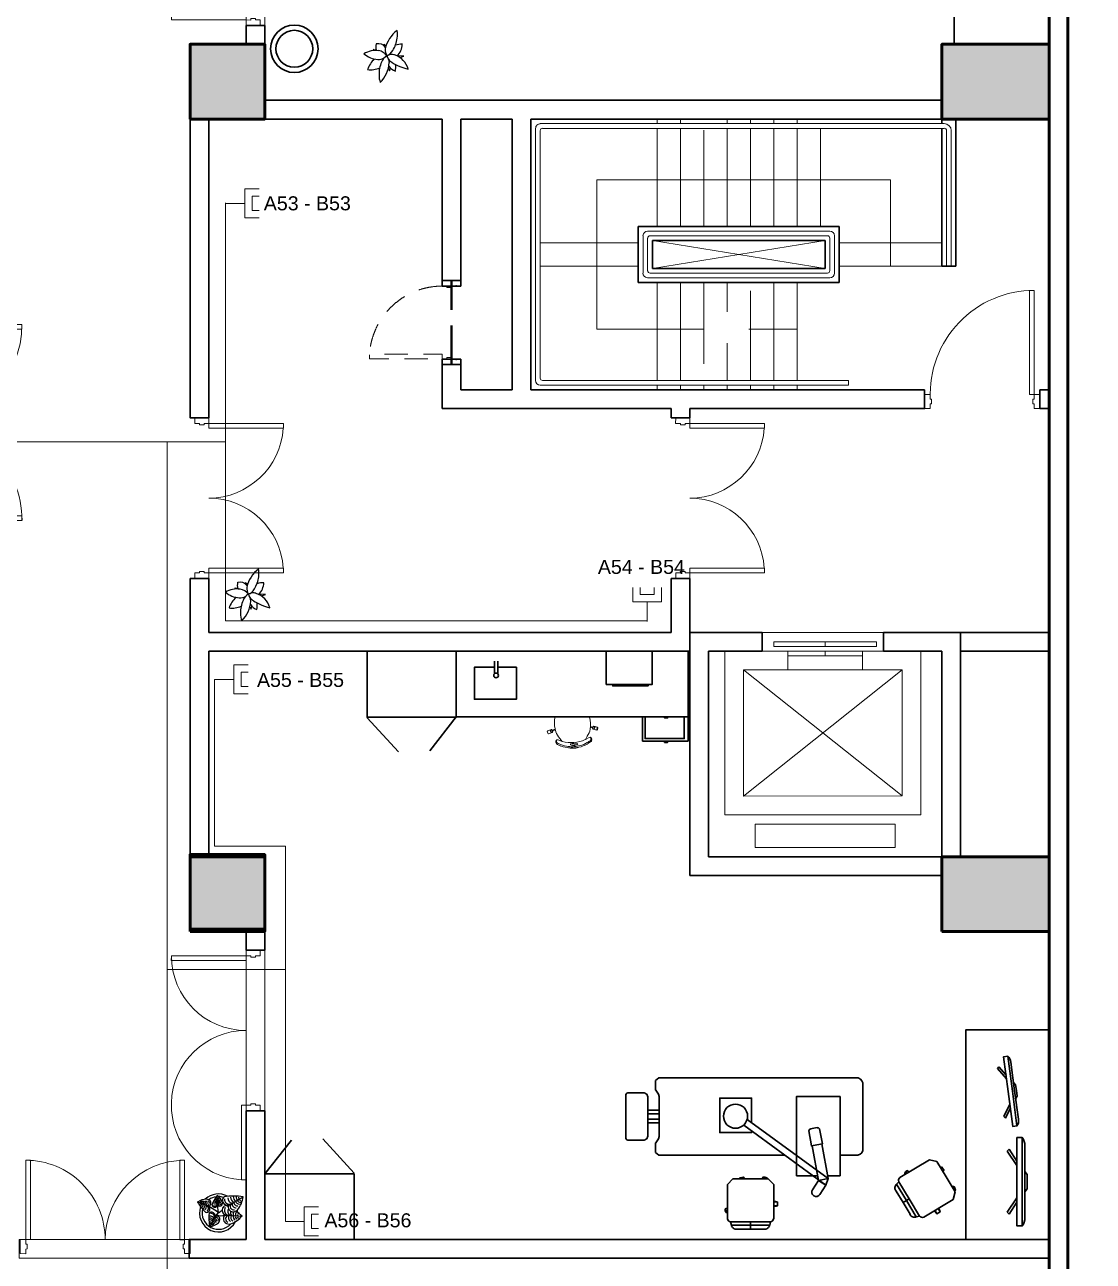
# Model space of a CAD drawing. Header units: millimetres. Extents: x 521 to 148073, y -17811 to 32040.
# Drawn here: x 69215 to 80976, y 8079 to 21690 of the extents above; entities that cross this region are included whole.
import ezdxf

# ---------------------------------------------------------------- set-up
doc = ezdxf.new("R2010")
doc.units = ezdxf.units.MM
doc.linetypes.add('DGN Style 2', pattern=[0.41784, 0.250704, -0.167136])
doc.linetypes.add('DGN Style 3', pattern=[0.584976, 0.41784, -0.167136])
for name, color, linetype, lineweight in [('nabytek', 7, 'Continuous', 30), ('OAP220', 1, 'Continuous', 30), ('OAP240', 7, 'Continuous', 0), ('OAP280', 2, 'Continuous', 53), ('OAP313', 1, 'Continuous', 0), ('OAP315', 5, 'Continuous', 0), ('OAP341', 5, 'Continuous', 0), ('OAP417', 2, 'Continuous', 0), ('OAP660', 7, 'Continuous', 0), ('RC3', 130, 'Continuous', 20)]:
    doc.layers.add(name, color=color, linetype=linetype, lineweight=lineweight)
doc.layers.add('srafa', color=7, linetype='Continuous')
doc.styles.add('PDF Arial', font='arial.ttf')

# ---------------------------------------------------------------- blocks, each defined once
blk = doc.blocks.new('*U8')
at = {"layer": 'OAP315', "extrusion": (0, 0, -1), "flags": 128}
for points in [[(-0.486, 0.735), (-0.532, 0.754), (-0.836, 0.014), (-0.789, -0.005), (-0.486, 0.735)], [(0.645, -0.593), (0.599, -0.574), (0.902, 0.167), (0.948, 0.148), (0.645, -0.593)], [(-0.891, 0.037), (-0.836, 0.014), (-0.855, -0.032), (-0.841, -0.038), (-0.86, -0.084), (-0.874, -0.079), (-0.893, -0.125), (-0.948, -0.102), (-0.891, 0.037)], [(0.7, -0.615), (0.645, -0.593), (0.626, -0.639), (0.612, -0.633), (0.593, -0.68), (0.607, -0.685), (0.588, -0.731), (0.643, -0.754), (0.7, -0.615)]]:
    blk.add_lwpolyline(points, close=True, dxfattribs=at)
at = {"layer": 'OAP315', "extrusion": (0, 0, -1)}
blk.add_arc((-0.836, 0.014), 0.8, 337.7176, 67.7176, dxfattribs=at)
at = {"layer": 'OAP315'}
blk.add_arc((-0.645, -0.593), 0.8, 22.2824, 112.2824, dxfattribs=at)
blk = doc.blocks.new('B1500-91')
at = {"layer": 'OAP315', "rotation": 67.71764840910753}
blk.add_blockref('*U8', (-0.304, 0.881), dxfattribs=at)
blk = doc.blocks.new('*U14')
at = {"layer": 'OAP313', "linetype": 'DGN Style 2', "flags": 128}
for points in [[(-0.266, 0.436), (-0.222, 0.395), (-0.188, 0.431), (-0.177, 0.421), (-0.142, 0.457), (-0.153, 0.467), (-0.119, 0.503), (-0.162, 0.545), (-0.266, 0.436)], [(0.302, -0.106), (0.258, -0.065), (0.293, -0.028), (0.282, -0.018), (0.317, 0.018), (0.328, 0.008), (0.362, 0.044), (0.405, 0.002), (0.302, -0.106)], [(-0.236, -0.51), (-0.2, -0.545), (0.258, -0.065), (0.222, -0.03), (-0.236, -0.51)]]:
    blk.add_lwpolyline(points, close=True, dxfattribs=at)
at = {"layer": 'OAP313', "linetype": 'DGN Style 2', "extrusion": (0, 0, -1)}
blk.add_arc((-0.26, -0.064), 0.666, 313.7679, 43.5275, dxfattribs=at)
blk = doc.blocks.new('AP600-90_1')
at = {"layer": 'OAP313', "linetype": 'DGN Style 2', "rotation": 313.6892711747349}
blk.add_blockref('*U14', (-0.132, 0.291), dxfattribs=at)
blk = doc.blocks.new('*U12')
at = {"layer": 'OAP220'}
for p, q in [((0.43, 0.178), (0.543, 0.013)), ((-0.217, -0.266), (-0.104, -0.431))]:
    blk.add_line(p, q, dxfattribs=at)
at = {"layer": 'OAP220', "linetype": 'DGN Style 3'}
blk.add_line((-0.158, -0.353), (0.49, 0.091), dxfattribs=at)
at = {"layer": 'OAP313', "linetype": 'DGN Style 2', "rotation": 304.477440899856}
blk.add_blockref('AP600-90_1', (-0.217, -0.266), dxfattribs=at)
blk = doc.blocks.new('AP600-90')
at = {"layer": 'OAP220', "rotation": 55.52255910014399}
blk.add_blockref('*U12', (-0.097, 0.33), dxfattribs=at)
blk = doc.blocks.new('*U16')
at = {"layer": 'OAP315', "extrusion": (0, 0, -1), "flags": 128}
for points in [[(-0.88, 0.673), (-0.929, 0.685), (-1.127, -0.09), (-1.079, -0.102), (-0.88, 0.673)], [(-1.185, -0.075), (-1.127, -0.09), (-1.14, -0.138), (-1.125, -0.142), (-1.138, -0.19), (-1.152, -0.187), (-1.165, -0.235), (-1.223, -0.22), (-1.185, -0.075)], [(0.423, -0.487), (0.435, -0.438), (1.21, -0.637), (1.198, -0.685), (0.423, -0.487)], [(0.481, -0.502), (0.423, -0.487), (0.41, -0.535), (0.396, -0.532), (0.383, -0.58), (0.398, -0.584), (0.385, -0.632), (0.444, -0.647), (0.481, -0.502)]]:
    blk.add_lwpolyline(points, close=True, dxfattribs=at)
at = {"layer": 'OAP315', "extrusion": (0, 0, -1)}
blk.add_arc((-1.127, -0.09), 0.8, 345.6317, 75.6317, dxfattribs=at)
at = {"layer": 'OAP315'}
blk.add_arc((-0.423, -0.487), 0.8, 14.3683, 190.8085, dxfattribs=at)
blk = doc.blocks.new('B1500-180')
at = {"layer": 'OAP315', "rotation": 75.63174966645026}
blk.add_blockref('*U16', (-0.367, 0.59), dxfattribs=at)
blk = doc.blocks.new('*U50')
at = {"layer": 'OAP315', "flags": 128}
for points in [[(-0.704, 0.5), (-0.044, 0.953), (-0.016, 0.912), (-0.675, 0.459), (-0.704, 0.5)], [(-0.738, 0.55), (-0.704, 0.5), (-0.745, 0.472), (-0.737, 0.46), (-0.778, 0.431), (-0.786, 0.444), (-0.827, 0.415), (-0.861, 0.465), (-0.738, 0.55)], [(0.202, -0.819), (0.861, -0.366), (0.833, -0.325), (0.174, -0.778), (0.202, -0.819)], [(0.236, -0.868), (0.202, -0.819), (0.161, -0.847), (0.152, -0.835), (0.111, -0.863), (0.119, -0.875), (0.078, -0.904), (0.112, -0.953), (0.236, -0.868)]]:
    blk.add_lwpolyline(points, close=True, dxfattribs=at)
at = {"layer": 'OAP315'}
blk.add_arc((-0.704, 0.5), 0.8, 304.4774, 30.9011, dxfattribs=at)
at = {"layer": 'OAP315', "extrusion": (0, 0, -1)}
blk.add_arc((-0.202, -0.819), 0.8, 55.5226, 141.9462, dxfattribs=at)
blk = doc.blocks.new('*U51')
at = {"layer": 'OAP660'}
for p, q in [((-0.371, 1.652), (-1.443, 0.916)), ((-0.617, -0.64), (0.02, 1.436)), ((-0.33, 1.195), (-0.443, 1.36)), ((-0.99, 0.742), (-1.103, 0.907)), ((-1.381, 0.473), (0.784, 0.323))]:
    blk.add_line(p, q, dxfattribs=at)
at = {"layer": 'OAP660', "extrusion": (0, 0, -1), "flags": 128}
for points in [[(0.669, -0.918), (-1.062, 0.271), (-0.072, 1.714), (1.659, 0.525), (0.669, -0.918)], [(0.376, 1.527), (0.83, 1.216), (0.801, 1.175), (0.348, 1.486), (0.376, 1.527)], [(0.617, -0.64), (-0.784, 0.323), (-0.02, 1.436), (1.381, 0.473), (0.617, -0.64)], [(0.443, 1.36), (0.773, 1.134), (0.745, 1.092), (0.415, 1.319), (0.443, 1.36)], [(1.283, 0.905), (0.83, 1.216), (0.801, 1.175), (1.255, 0.863), (1.283, 0.905)], [(1.103, 0.907), (0.773, 1.134), (0.745, 1.092), (1.075, 0.866), (1.103, 0.907)], [(0.203, -1.022), (-1.034, -0.173), (-0.892, 0.033), (0.344, -0.816), (0.203, -1.022)]]:
    blk.add_lwpolyline(points, close=True, dxfattribs=at)
blk = doc.blocks.new('*U29')
at = {"layer": 'OAP315', "flags": 128}
for points in [[(1.03, 0.47), (0.995, 0.434), (0.236, 1.159), (0.271, 1.195), (1.03, 0.47)], [(1.071, 0.513), (1.03, 0.47), (1.066, 0.436), (1.056, 0.425), (1.092, 0.39), (1.102, 0.401), (1.138, 0.366), (1.18, 0.41), (1.071, 0.513)], [(-0.421, -1.048), (-0.386, -1.012), (-1.145, -0.287), (-1.18, -0.323), (-0.421, -1.048)], [(-0.462, -1.092), (-0.421, -1.048), (-0.384, -1.083), (-0.374, -1.072), (-0.338, -1.107), (-0.348, -1.117), (-0.312, -1.152), (-0.354, -1.195), (-0.462, -1.092)]]:
    blk.add_lwpolyline(points, close=True, dxfattribs=at)
at = {"layer": 'OAP315', "extrusion": (0, 0, -1)}
blk.add_arc((-1.03, 0.47), 1.05, 314.7382, 43.6893, dxfattribs=at)
at = {"layer": 'OAP315'}
blk.add_arc((-0.421, -1.048), 1.05, 46.3107, 136.3107, dxfattribs=at)
blk = doc.blocks.new('B2000-90')
at = {"layer": 'OAP315', "rotation": 313.6892712838268}
blk.add_blockref('*U29', (1.109, 0.42), dxfattribs=at)
blk = doc.blocks.new('*U4')
at = {"layer": 'OAP315', "flags": 128}
for points in [[(-0.182, 0.826), (-0.141, 0.854), (0.49, -0.065), (0.449, -0.094), (-0.182, 0.826)], [(0.54, -0.031), (0.49, -0.065), (0.519, -0.107), (0.506, -0.115), (0.535, -0.156), (0.547, -0.148), (0.575, -0.189), (0.625, -0.155), (0.54, -0.031)], [(-0.478, -0.73), (-0.429, -0.696), (-0.4, -0.738), (-0.388, -0.729), (-0.36, -0.77), (-0.372, -0.779), (-0.344, -0.82), (-0.393, -0.854), (-0.478, -0.73)]]:
    blk.add_lwpolyline(points, close=True, dxfattribs=at)
at = {"layer": 'OAP315'}
blk.add_arc((0.49, -0.065), 1.115, 124.4774, 217.045, dxfattribs=at)
blk = doc.blocks.new('A1050')
at = {"layer": 'OAP315', "rotation": 55.52255910014399}
blk.add_blockref('*U4', (-0.331, -0.427), dxfattribs=at)
blk = doc.blocks.new('*U31')
at = {"layer": 'OAP315', "flags": 128}
for points in [[(0.513, 0.801), (0.56, 0.819), (0.882, 0.033), (0.836, 0.014), (0.513, 0.801)], [(-0.691, -0.612), (-0.645, -0.593), (-0.967, 0.194), (-1.013, 0.175), (-0.691, -0.612)], [(0.938, 0.056), (0.882, 0.033), (0.901, -0.013), (0.887, -0.019), (0.906, -0.065), (0.92, -0.06), (0.939, -0.106), (0.994, -0.083), (0.938, 0.056)], [(-0.747, -0.634), (-0.691, -0.612), (-0.672, -0.658), (-0.658, -0.652), (-0.639, -0.698), (-0.653, -0.704), (-0.634, -0.75), (-0.69, -0.773), (-0.747, -0.634)]]:
    blk.add_lwpolyline(points, close=True, dxfattribs=at)
at = {"layer": 'OAP315', "extrusion": (0, 0, -1)}
blk.add_arc((-0.882, 0.033), 0.85, 337.7176, 67.7176, dxfattribs=at)
at = {"layer": 'OAP315'}
blk.add_arc((-0.691, -0.612), 0.85, 22.2824, 112.2824, dxfattribs=at)
blk = doc.blocks.new('B1500-91_1')
at = {"layer": 'OAP315', "rotation": 67.71764840910751}
blk.add_blockref('*U31', (-0.304, 0.931), dxfattribs=at)
blk = doc.blocks.new('*U23')
at = {"layer": 'OAP313', "linetype": 'DGN Style 2', "extrusion": (0, 0, -1), "flags": 128}
for points in [[(0.311, 0.168), (0.283, 0.127), (-0.36, 0.568), (-0.332, 0.609), (0.311, 0.168)], [(0.345, 0.217), (0.311, 0.168), (0.352, 0.14), (0.344, 0.127), (0.385, 0.099), (0.394, 0.111), (0.435, 0.083), (0.469, 0.132), (0.345, 0.217)], [(-0.164, -0.525), (-0.13, -0.475), (-0.089, -0.503), (-0.081, -0.491), (-0.039, -0.519), (-0.048, -0.532), (-0.007, -0.56), (-0.041, -0.609), (-0.164, -0.525)]]:
    blk.add_lwpolyline(points, close=True, dxfattribs=at)
at = {"layer": 'OAP313', "linetype": 'DGN Style 2'}
blk.add_arc((-0.311, 0.168), 0.78, 304.8212, 34.4774, dxfattribs=at)
blk = doc.blocks.new('*U22')
at = {"layer": 'OAP220'}
for p, q in [((0.132, 0.471), (-0.033, 0.358)), ((0.642, -0.27), (0.477, -0.384))]:
    blk.add_line(p, q, dxfattribs=at)
at = {"layer": 'OAP220', "linetype": 'DGN Style 3', "lineweight": 40}
blk.add_line((0.05, 0.415), (0.559, -0.327), dxfattribs=at)
at = {"layer": 'OAP313', "linetype": 'DGN Style 2', "extrusion": (0, 0, -1), "rotation": 291.0451182002879}
blk.add_blockref('*U23', (-0.046, -0.042), dxfattribs=at)
blk = doc.blocks.new('AP715-90-HR')
at = {"layer": 'OAP220', "rotation": 55.52255910014399}
blk.add_blockref('*U22', (0.314, -0.176), dxfattribs=at)
blk = doc.blocks.new('*U231')
at = {"layer": 'nabytek'}
for p, q in [((-33, 2331), (312, 2331)), ((436, 2331), (90, 2331)), ((-58, 2137), (-58, 2307)), ((461, 2137), (461, 2307)), ((133, 2087), (-16, 2087)), ((133, 1961), (133, 2087)), ((172, 2087), (133, 2087)), ((172, 2087), (172, 1961)), ((172, 2087), (312, 2087)), ((230, 2087), (230, 1961)), ((270, 1961), (270, 2087)), ((270, 2087), (419, 2087)), ((-224, 1966), (-195, 2001)), ((-224, 580), (-224, 1966)), ((-195, 2001), (-88, 2001)), ((-1, 1961), (312, 1961)), ((403, 1961), (90, 1961)), ((90, 1961), (270, 1961)), ((312, 1961), (133, 1961)), ((172, 1961), (205, 1961)), ((598, 2001), (490, 2001)), ((627, 1966), (598, 2001)), ((627, -230), (627, 1966)), ((-815, 1235), (-809, 1215)), ((-1038, 1106), (-1038, 957)), ((-959, 1177), (-994, 1168)), ((-994, 1168), (-994, 957)), ((-959, 1177), (-959, 957)), ((-924, 1212), (-546, 1212)), ((-808, 1212), (-809, 1215)), ((-546, 1212), (-485, 1153)), ((-485, 1153), (-485, 957)), ((-1038, 808), (-1038, 957)), ((-1038, 957), (-959, 957)), ((-994, 746), (-994, 957)), ((-959, 737), (-959, 957)), ((-554, 128), (107, 1032)), ((-485, 761), (-485, 957)), ((168, 995), (-482, 102)), ((-473, 1075), (-469, 1054)), ((-465, 1034), (-469, 1054)), ((-465, 819), (-468, 798)), ((-959, 737), (-994, 746)), ((-924, 702), (-546, 702)), ((-546, 702), (-485, 761)), ((-472, 777), (-468, 798)), ((-451, 369), (-451, 452)), ((-451, 452), (-425, 452)), ((-224, 452), (-224, 456)), ((-502, 210), (-121, 280)), ((65, 296), (72, 259)), ((-482, 102), (-502, 210)), ((-101, 171), (-482, 102)), ((-100, 166), (-101, 171)), ((79, 222), (72, 259)), ((-554, 128), (-482, 102)), ((-224, -219), (-224, -29)), ((-174, -280), (421, -280)), ((555, -280), (421, -280)), ((-619, -645), (-746, -722)), ((-543, -651), (-724, -759)), ((-517, -676), (-706, -789)), ((-517, -676), (-543, -651)), ((-904, -868), (-724, -759)), ((-894, -903), (-706, -789)), ((-874, -799), (-746, -722)), ((-746, -722), (-706, -789)), ((-469, -688), (-274, -1012)), ((-409, -788), (-407, -785)), ((-393, -769), (-407, -785)), ((-906, -951), (-711, -1275)), ((-894, -903), (-904, -868)), ((-274, -1012), (-293, -1094)), ((-629, -1297), (-461, -1196)), ((-293, -1094), (-461, -1196)), ((-385, -1173), (-369, -1159)), ((-354, -1145), (-369, -1159)), ((-711, -1275), (-629, -1297)), ((-608, -1300), (-589, -1292)), ((-569, -1284), (-589, -1292)), ((730, -1761), (617, -1861)), ((749, -1775), (730, -1761)), ((-873, -1890), (-851, -1869)), ((-742, -1975), (-873, -1890)), ((-851, -1869), (-694, -1975)), ((-181, -1869), (-338, -1975)), ((-290, -1975), (-159, -1890)), ((-159, -1890), (-181, -1869)), ((92, -1930), (476, -1880)), ((185, -1849), (200, -1830)), ((297, -1903), (185, -1849)), ((200, -1830), (336, -1898)), ((860, -1829), (476, -1880)), ((655, -1856), (749, -1775)), ((-1002, -1975), (-516, -1975)), ((-30, -1975), (-516, -1975)), ((172, -1991), (485, -1950)), ((396, -1961), (424, -1977)), ((424, -1977), (488, -1969)), ((799, -1908), (485, -1950)), ((551, -1961), (488, -1969)), ((574, -1938), (551, -1961)), ((-912, -2064), (-516, -2064)), ((-628, -2064), (-596, -2088)), ((-596, -2088), (-516, -2088)), ((-119, -2064), (-516, -2064)), ((-435, -2088), (-516, -2088)), ((-404, -2064), (-435, -2088))]:
    blk.add_line(p, q, dxfattribs=at)
for points in [[(-853, 1212), (-857, 1222), (-815, 1235), (-809, 1215)], [(43, 946), (24, 946), (24, 1296), (405, 1296), (405, 946), (132, 946)], [(-808, 1212), (-809, 1215)], [(-485, 1072), (-473, 1075), (-469, 1054)], [(-485, 1030), (-465, 1034), (-469, 1054)], [(-485, 822), (-465, 819), (-468, 798)], [(-762, 660), (-782, 661), (-780, 702)], [(-762, 660), (-741, 659), (-739, 702)], [(-485, 779), (-472, 777), (-468, 798)], [(-425, 452), (421, 452), (421, -29), (-451, -29), (-451, 108)], [(-604, 275), (-502, 210), (-554, 128), (-656, 194)], [(-451, 219), (-451, 369)], [(-111, 226), (-122, 286), (43, 315)], [(65, 296), (72, 259)], [(-111, 226), (-100, 166), (65, 196)], [(79, 222), (72, 259)], [(-433, -748), (-426, -740), (-393, -769), (-407, -785)], [(-409, -788), (-407, -785)], [(-858, -1112), (-868, -1093), (-832, -1074)], [(-858, -1112), (-848, -1130), (-810, -1110)], [(-399, -1158), (-385, -1173), (-369, -1159)], [(-362, -1136), (-354, -1145), (-369, -1159)], [(-613, -1287), (-608, -1300), (-589, -1292)], [(-577, -1265), (-569, -1284), (-589, -1292)], [(482, -1925), (98, -1975), (92, -1930), (476, -1880)], [(482, -1925), (866, -1875), (860, -1829), (476, -1880)], [(-516, -2033), (-1002, -2033), (-1002, -1975), (-516, -1975)], [(-516, -2033), (-30, -2033), (-30, -1975), (-516, -1975)]]:
    blk.add_lwpolyline(points, dxfattribs=at)
blk.add_lwpolyline([(-1154, -2331), (1154, -2331), (1154, -1412), (-1154, -1412)], close=True, dxfattribs=at)
blk.add_circle((205, 1122), 133, dxfattribs=at)
for centre, radius, start, end in [((-29, 2302), 29.4, 81.9407, 170.0281), ((432, 2302), 29.4, 9.9719, 98.0593), ((-10, 2135), 48.2, 177.1723, 277.1519), ((413, 2135), 48.2, 262.8481, 2.8277), ((5, 2088), 127, 223.3085, 272.3226), ((398, 2088), 127, 267.6774, 316.6915), ((-826, 1200), 36, 75.9742, 139.9989), ((-985, 1115), 53.5, 99.8338, 189.9471), ((-919, 1172), 39.9, 96.8424, 173.1576), ((-488, 1041), 36, 69.914, 84.7701), ((-492, 1059), 36, 283.3806, 313.9387), ((-491, 792), 36, 49.4152, 79.7512), ((-985, 799), 53.5, 170.0529, 260.1662), ((-919, 742), 39.9, 186.8424, 263.1576), ((-751, 681), 36, 145.1372, 209.162), ((-770, 682), 36, 325.1372, 29.162), ((-488, 811), 36, 275.6596, 293.4399), ((-547, 764), 61.7, 357.2677, 2.7323), ((-630, 234), 48.4, 57.5834, 237.5834), ((41, 290), 25.6, 6.9044, 85.0243), ((53, 219), 25.6, 295.6337, 13.7535), ((-150, -209), 74.5, 172.1869, 251.4375), ((556, -206), 74.5, 262.1869, 341.4375), ((-584, -686), 53.5, 40.8802, 130.9935), ((-501, -712), 39.9, 37.8889, 114.204), ((-854, -848), 53.5, 111.0994, 201.2126), ((-429, -778), 36, 17.0206, 81.0453), ((-869, -934), 39.9, 127.8889, 204.204), ((-834, -1110), 36, 86.1837, 150.2084), ((-843, -1093), 36, 266.1837, 330.2084), ((-377, -1137), 36, 224.4271, 254.9851), ((-391, -1150), 36, 10.9604, 25.8166), ((-658, -1242), 61.7, 298.3141, 303.7788), ((-588, -1268), 36, 216.706, 234.4864), ((-606, -1275), 36, 350.4617, 20.7977), ((791, -1808), 101, 274.3953, 318.5955), ((-919, -1937), 126, 228.8706, 273.0709), ((-113, -1937), 126, 266.9291, 311.1294), ((153, -1892), 101, 236.3367, 280.537)]:
    blk.add_arc(centre, radius, start, end, dxfattribs=at)
blk = doc.blocks.new('*U230')
at = {"layer": 'nabytek', "color": 0, "linetype": 'ByBlock', "lineweight": -2, "transparency": 16777216}
blk.add_blockref('*U231', (0, 0), dxfattribs=at)

msp = doc.modelspace()

# ---------------------------------------------------------------- linework, layer by layer
at = {"layer": 'nabytek', "lineweight": 25}
for p, q in [((73063, 21406), (73051, 21418)), ((73051, 21418), (73083, 21413)), ((73173, 21455), (73169, 21477)), ((73169, 21477), (73191, 21457)), ((73387, 21343), (73315, 21347)), ((73344, 21329), (73387, 21343)), ((73217, 21210), (73231, 21184)), ((73231, 21184), (73240, 21212)), ((71649, 15529), (71646, 15551)), ((71646, 15551), (71668, 15531)), ((71539, 15479), (71528, 15491)), ((71528, 15491), (71559, 15487)), ((71863, 15417), (71791, 15421)), ((71820, 15402), (71863, 15417)), ((71693, 15283), (71707, 15257)), ((71707, 15257), (71716, 15285)), ((71237, 8685), (71118, 8732)), ((71166, 8713), (71145, 8721)), ((71335, 8697), (71334, 8802)), ((71335, 8760), (71334, 8778)), ((71460, 8698), (71619, 8787)), ((71554, 8751), (71583, 8767)), ((71348, 8617), (71237, 8685)), ((71339, 8614), (71310, 8573)), ((71348, 8617), (71335, 8697)), ((71347, 8611), (71388, 8642)), ((71425, 8588), (71607, 8577)), ((71445, 8686), (71460, 8698)), ((71445, 8686), (71455, 8674)), ((71533, 8582), (71565, 8580)), ((71310, 8573), (71252, 8459)), ((71276, 8506), (71265, 8485))]:
    msp.add_line(p, q, dxfattribs=at)
at = {"layer": 'nabytek'}
for p, q in [((72982, 14061), (73328, 13685)), ((73965, 14070), (73672, 13697)), ((75514, 13928), (75520, 13955)), ((71857, 9040), (72150, 9413)), ((72840, 9049), (72494, 9426))]:
    msp.add_line(p, q, dxfattribs=at)
at = {"layer": 'nabytek', "lineweight": 30}
msp.add_lwpolyline([(80491, 21474), (79446, 21474), (79446, 25754), (80491, 25754)], close=True, dxfattribs=at)
at = {"layer": 'nabytek'}
for points in [[(73965, 14793), (73965, 14067), (72982, 14067), (72982, 14793)], [(76515, 14793), (76515, 14073), (73965, 14073), (73965, 14793)], [(76121, 14793), (76121, 14428), (75615, 14428), (75615, 14793)], [(76076, 14428), (76076, 14412), (75686, 14412), (75686, 14428)], [(76515, 14073), (76515, 13804), (76015, 13804), (76015, 14073)], [(76474, 14073), (76474, 13832), (76043, 13832), (76043, 14073)], [(76257, 14073), (76257, 14059), (76290, 14059), (76290, 14073)], [(76257, 13804), (76257, 13790), (76290, 13790), (76290, 13804)], [(71857, 8317), (71857, 9043), (72840, 9043), (72840, 8317)]]:
    msp.add_lwpolyline(points, close=True, dxfattribs=at)
for points in [[(74422, 14618), (74626, 14618), (74626, 14265), (74165, 14265), (74165, 14618), (74384, 14618)], [(74384, 14546), (74384, 14686)], [(74422, 14686), (74422, 14543)]]:
    msp.add_lwpolyline(points, dxfattribs=at)
at = {"layer": 'nabytek', "lineweight": 13}
for points in [[(74976, 13886), (74966, 13911)], [(75008, 13932), (74971, 13916), (75016, 13931)], [(74983, 13885), (74981, 13885), (74979, 13887)], [(75021, 13900), (74983, 13885), (75026, 13906)], [(75008, 13932), (75011, 13932), (75013, 13930)], [(75026, 13906), (75025, 13909), (75020, 13920), (75016, 13931)], [(75051, 13936), (75023, 13924)], [(75053, 13927), (75027, 13917)], [(75442, 13955), (75462, 13951)], [(75443, 13964), (75465, 13959)], [(75465, 13940), (75466, 13943), (75468, 13955), (75471, 13966)], [(75471, 13935), (75510, 13926), (75465, 13940)], [(75478, 13968), (75518, 13959), (75471, 13966)], [(75474, 13966), (75476, 13968), (75478, 13968)], [(75514, 13928), (75513, 13926), (75510, 13926)], [(75116, 13750), (75078, 13767), (75069, 13773), (75063, 13783)], [(75116, 13750), (75078, 13767), (75069, 13773), (75063, 13783)], [(75068, 13814), (75072, 13818)], [(75068, 13814), (75072, 13818)], [(75075, 13819), (75087, 13817)], [(75075, 13819), (75087, 13817)], [(75131, 13802), (75087, 13817)], [(75131, 13802), (75087, 13817)], [(75105, 13835), (75131, 13802)], [(75105, 13835), (75131, 13802)], [(75230, 13760), (75223, 13763), (75220, 13769), (75225, 13774), (75240, 13778)], [(75230, 13760), (75223, 13763), (75220, 13769), (75225, 13774), (75240, 13778)], [(75220, 13769), (75225, 13774), (75220, 13769), (75223, 13763)], [(75220, 13769), (75225, 13774), (75220, 13769), (75223, 13763)], [(75225, 13774), (75240, 13778)], [(75225, 13774), (75240, 13778)], [(75230, 13760), (75261, 13764)], [(75230, 13760), (75261, 13764)], [(75240, 13778), (75260, 13780), (75281, 13781)], [(75240, 13778), (75260, 13780), (75281, 13781)], [(75260, 13780), (75240, 13778)], [(75260, 13780), (75240, 13778)], [(75241, 13762), (75241, 13757)], [(75245, 13757), (75244, 13762)], [(75248, 13756), (75245, 13762)], [(75271, 13764), (75268, 13757), (75265, 13757), (75247, 13762)], [(75281, 13781), (75260, 13780)], [(75281, 13781), (75260, 13780)], [(75261, 13764), (75293, 13765)], [(75261, 13764), (75293, 13765)], [(75275, 13765), (75275, 13758)], [(75281, 13781), (75296, 13780)], [(75281, 13781), (75296, 13780), (75302, 13775), (75300, 13769), (75293, 13765)], [(75281, 13781), (75296, 13780)], [(75281, 13781), (75296, 13780), (75302, 13775), (75300, 13769), (75293, 13765)], [(75300, 13769), (75293, 13765), (75300, 13769), (75302, 13775)], [(75300, 13769), (75293, 13765), (75300, 13769), (75302, 13775)], [(75385, 13822), (75405, 13858)], [(75385, 13822), (75405, 13858)], [(75426, 13843), (75385, 13822)], [(75426, 13843), (75385, 13822)], [(75455, 13813), (75450, 13802), (75443, 13795), (75408, 13773)], [(75455, 13813), (75450, 13802), (75443, 13795), (75408, 13773)], [(75426, 13843), (75438, 13847)], [(75426, 13843), (75438, 13847)], [(75440, 13846), (75445, 13843)], [(75440, 13846), (75445, 13843)], [(75201, 13731), (75201, 13731)], [(75201, 13731), (75201, 13731)], [(75313, 13737), (75264, 13730), (75215, 13729)], [(75313, 13737), (75264, 13730), (75215, 13729)], [(75264, 13730), (75215, 13729)], [(75264, 13730), (75215, 13729)], [(75313, 13737), (75264, 13730)], [(75313, 13737), (75264, 13730)], [(75326, 13740), (75313, 13737)], [(75326, 13740), (75313, 13737)]]:
    msp.add_lwpolyline(points, dxfattribs=at)
at = {"layer": 'nabytek', "lineweight": 30}
for radius in [261, 203]:
    msp.add_circle((72182, 21425), radius, dxfattribs=at)
at = {"layer": 'nabytek'}
msp.add_circle((74402, 14527), 25.6, dxfattribs=at)
at = {"layer": 'nabytek', "lineweight": 25}
for centre, radius, start, end in [((73511, 21355), 335, 126.0805, 168.2148), ((72989, 21580), 327, 327.8534, 353.0513), ((73061, 21581), 256, 350.9303, 10.2931), ((73075, 21161), 245, 81.9168, 121.1596), ((73112, 21553), 245, 227.9664, 267.2092), ((73198, 21447), 120, 164.8292, 200.106), ((73106, 21381), 99.9, 35.9495, 103.6069), ((73091, 21275), 131, 33.623, 81.6941), ((73351, 21420), 169, 178.6853, 205.7215), ((73150, 21471), 133, 291.5368, 330.7392), ((73355, 21317), 158, 84.1944, 111.9974), ((73190, 21477), 180, 313.3081, 358.9824), ((73248, 21104), 277, 131.2866, 160.4371), ((73106, 21438), 131, 267.4319, 299.8373), ((73441, 21147), 327, 156.3005, 181.4984), ((72892, 21293), 335, 314.5276, 356.6619), ((73266, 21232), 133, 119.984, 159.1864), ((73254, 21258), 104, 72.0642, 121.5849), ((73060, 21252), 169, 7.1324, 34.1686), ((73325, 21389), 133, 216.007, 237.85), ((73344, 21317), 147, 214.622, 250.2156), ((73601, 21835), 657, 238.128, 255.345), ((73192, 21035), 335, 73.7822, 75.3256), ((73217, 21143), 225, 14.4937, 72.2791), ((73085, 21222), 213, 348.143, 8.3787), ((73020, 21453), 259, 262.6936, 293.0642), ((73370, 21136), 256, 179.3774, 198.7403), ((71987, 15429), 335, 126.0805, 168.2148), ((71537, 15654), 256, 350.9303, 10.2931), ((71674, 15521), 120, 164.8292, 200.106), ((71582, 15455), 99.9, 35.9495, 103.6069), ((71465, 15653), 327, 327.8534, 353.0513), ((71831, 15390), 158, 84.1944, 111.9974), ((71666, 15551), 180, 313.3081, 358.9824), ((71551, 15234), 245, 81.9168, 121.1596), ((71588, 15627), 245, 227.9664, 267.2092), ((71724, 15177), 277, 131.2866, 160.4371), ((71582, 15512), 131, 267.4319, 299.8373), ((71567, 15348), 131, 33.623, 81.6941), ((71742, 15305), 133, 119.984, 159.1864), ((71827, 15494), 169, 178.6853, 205.7215), ((71627, 15544), 133, 291.5368, 330.7392), ((71730, 15332), 104, 72.0642, 121.5849), ((71536, 15326), 169, 7.1324, 34.1686), ((71801, 15463), 133, 216.007, 237.85), ((71668, 15109), 335, 73.7822, 75.3256), ((71693, 15216), 225, 14.4937, 72.2791), ((71496, 15527), 259, 262.6936, 293.0642), ((71917, 15221), 327, 156.3005, 181.4984), ((71368, 15366), 335, 314.5276, 356.6619), ((71820, 15390), 147, 214.622, 250.2156), ((72078, 15908), 657, 238.128, 255.345), ((71561, 15296), 213, 348.143, 8.3787), ((71846, 15210), 256, 179.3774, 198.7403), ((71222, 8568), 194, 91.427, 122.5892), ((71493, 8940), 430, 209.0508, 228.5686), ((71139, 8714), 8.93, 281.0863, 49.4497), ((71143, 8732), 10.4, 279.5621, 48.822), ((71119, 8729), 49.9, 308.3602, 341.5774), ((71145, 8726), 24.7, 348.6181, 42.6847), ((71347, 8611), 209, 148.1861, 150.5595), ((71155, 8724), 30.3, 326.1356, 40.941), ((71175, 8724), 30.2, 311.5886, 42.9302), ((71347, 8611), 209, 61.293, 133.9065), ((71193, 8723), 31.3, 302.1956, 42.6763), ((71218, 8722), 28.8, 267.2315, 49.4049), ((71217, 8710), 52, 37.0476, 88.9966), ((71228, 8721), 36.7, 284.3925, 34.1383), ((71347, 8611), 180, 97.5839, 125.9748), ((71607, 8580), 352, 140.8448, 160.3626), ((71304, 8718), 30.7, 237.343, 354.6249), ((71310, 8744), 33.7, 238.4218, 318.7292), ((71315, 8761), 33.2, 238.7898, 307.5982), ((71320, 8779), 35.4, 239.4072, 293.7313), ((71332, 8800), 40.9, 240.1542, 273.3715), ((71327, 8781), 7.32, 212.8803, 341.2437), ((71241, 8673), 159, 23.221, 54.3832), ((71342, 8783), 8.53, 211.3561, 340.616), ((71338, 8780), 20.3, 260.5119, 334.4787), ((71340, 8771), 24.8, 257.9296, 332.735), ((71346, 8757), 24.8, 243.3826, 334.7242), ((71350, 8743), 25.7, 233.9897, 334.4703), ((71357, 8723), 23.6, 199.0255, 341.1989), ((71347, 8611), 180, 72.2113, 89.4126), ((71348, 8720), 42.6, 328.8416, 20.7906), ((71436, 8752), 45.1, 124.5061, 184.4359), ((71447, 8752), 55.8, 176.4152, 282.945), ((71508, 8184), 613, 79.5915, 99.1092), ((71466, 8762), 53.5, 176.0897, 293.3715), ((71509, 8776), 58.7, 177.1685, 257.4758), ((71517, 8685), 41.2, 137.7721, 279.9455), ((71539, 8782), 57.8, 177.5364, 246.3448), ((71541, 8713), 44.7, 172.7363, 273.2169), ((71572, 8789), 61.7, 178.1539, 232.4779), ((71559, 8731), 43.1, 182.1293, 273.4708), ((71576, 8752), 43.2, 196.6762, 271.4816), ((71614, 8788), 71.2, 178.9008, 212.1181), ((71587, 8762), 35.3, 199.2585, 273.2254), ((71343, 8820), 277, 321.9677, 353.1299), ((71580, 8779), 12.8, 151.6269, 279.9903), ((71595, 8759), 14.9, 150.1027, 279.3626), ((71347, 8611), 209, 160.1505, 332.7386), ((71137, 8706), 43.2, 307.6132, 1.9373), ((71347, 8611), 180, 165.9766, 318.3884), ((71156, 8691), 40.5, 306.9958, 15.8042), ((71173, 8678), 41.1, 306.6278, 26.9352), ((71218, 8649), 31.6, 253.9654, 313.8953), ((71199, 8660), 37.5, 305.549, 62.8309), ((71213, 8654), 39.1, 305.8746, 52.4043), ((71671, 8554), 430, 173.185, 192.7028), ((71271, 8588), 31.6, 87.8583, 147.7882), ((71257, 8536), 41.1, 14.8184, 95.1258), ((71265, 8567), 37.5, 338.9227, 96.2046), ((71272, 8580), 39.1, 349.3493, 95.879), ((71301, 8701), 25.9, 185.7594, 245.6893), ((71304, 8706), 32, 237.6686, 344.1983), ((71327, 8540), 36.7, 7.6153, 117.3612), ((71379, 8710), 130, 244.8403, 290.733), ((71359, 8715), 30.1, 216.1865, 325.9323), ((71444, 8641), 55.8, 143.7201, 250.2498), ((71435, 8647), 45.1, 91.8109, 151.7408), ((71453, 8544), 52.5, 122.238, 231.9838), ((71465, 8639), 53.5, 143.3945, 260.6764), ((71467, 8547), 41.2, 105.077, 247.2504), ((71188, 8129), 613, 65.2071, 66.4141), ((71509, 8627), 58.7, 149.5604, 224.7807), ((71507, 8676), 52.5, 154.9331, 264.6789), ((71501, 8557), 44.7, 140.0412, 240.5218), ((71537, 8616), 57.8, 166.3518, 213.6497), ((71526, 8562), 43.1, 149.4341, 240.7757), ((71393, 8754), 277, 289.2725, 320.4348), ((71505, 8697), 74.3, 267.5882, 319.5372), ((71569, 8604), 61.7, 161.7018, 199.7828), ((71552, 8571), 43.2, 163.9811, 238.7865), ((71567, 8574), 35.3, 166.5634, 240.5302), ((71604, 8581), 71.2, 146.2057, 179.423), ((71188, 8129), 613, 46.8963, 54.9603), ((71347, 8611), 209, 2.536, 8.5121), ((71572, 8567), 14.9, 117.4076, 246.6675), ((71570, 8592), 12.8, 118.9318, 247.2952), ((71249, 8492), 43.2, 39.8163, 94.1404), ((71251, 8462), 49.9, 60.1762, 93.3935), ((71253, 8515), 40.5, 25.9494, 94.7578), ((71221, 8651), 194, 279.1644, 310.3266), ((71256, 8486), 8.93, 352.3039, 120.6673), ((71271, 8476), 10.4, 352.9316, 122.1915), ((71268, 8482), 24.7, 359.0689, 73.0357), ((71275, 8490), 30.3, 0.8126, 75.618), ((71290, 8503), 30.2, 358.8234, 90.165), ((71302, 8516), 31.3, 359.0773, 99.558), ((71320, 8533), 28.8, 352.3487, 134.5222), ((71311, 8541), 52, 312.757, 4.706), ((71463, 8563), 74.3, 234.8931, 286.8421)]:
    msp.add_arc(centre, radius, start, end, dxfattribs=at)
at = {"layer": 'nabytek', "lineweight": 13}
for centre, radius, start, end in [((75373, 14007), 329, 174.2916, 197.7947), ((75373, 14007), 329, 174.2916, 197.7947), ((75220, 14027), 175, 164.969, 175.8878), ((75220, 14027), 175, 164.969, 175.8878), ((75114, 13987), 329, 351.0504, 14.5536), ((75114, 13987), 329, 351.0504, 14.5536), ((75312, 14018), 277, 203.7964, 221.5067), ((75312, 14018), 277, 203.7964, 221.5067), ((75172, 14007), 277, 327.339, 345.0494), ((75172, 14007), 277, 327.339, 345.0494), ((75113, 13800), 53.2, 173.6868, 198.5143), ((75113, 13800), 53.2, 173.6868, 198.5143), ((75092, 13805), 25.2, 160.9045, 199.3357), ((75092, 13805), 25.2, 160.9045, 199.3357), ((75092, 13805), 25.2, 160.9045, 199.3357), ((75092, 13805), 25.2, 160.9045, 199.3357), ((75090, 13802), 22.1, 192.5077, 231.6906), ((75090, 13802), 22.1, 192.5077, 231.6906), ((75090, 13802), 22.1, 192.5077, 231.6906), ((75090, 13802), 22.1, 192.5077, 231.6906), ((75181, 13948), 194, 237.4248, 250.0501), ((75181, 13948), 194, 237.4248, 250.0501), ((75181, 13948), 194, 237.4248, 250.0501), ((75181, 13948), 194, 237.4248, 250.0501), ((75238, 14087), 344, 248.9229, 263.2418), ((75238, 14087), 344, 248.9229, 263.2418), ((75238, 14087), 344, 248.9229, 263.2418), ((75238, 14087), 344, 248.9229, 263.2418), ((75238, 14085), 356, 249.8467, 266.2196), ((75238, 14085), 356, 249.8467, 266.2196), ((75231, 14156), 368, 254.192, 274.4662), ((75231, 14156), 368, 254.192, 274.4662), ((75231, 14156), 368, 254.192, 274.4662), ((75231, 14156), 368, 254.192, 274.4662), ((75255, 13847), 90.8, 253.6066, 274.1247), ((75255, 13847), 90.8, 253.6066, 274.1247), ((75231, 14156), 368, 274.3791, 294.6532), ((75231, 14156), 368, 274.3791, 294.6532), ((75231, 14156), 368, 274.3791, 294.6532), ((75231, 14156), 368, 274.3791, 294.6532), ((75255, 13847), 90.8, 274.721, 295.2388), ((75255, 13847), 90.8, 274.721, 295.2388), ((75238, 14070), 327, 274.3529, 285.7986), ((75238, 14070), 327, 274.3529, 285.7986), ((75238, 14070), 327, 274.3529, 285.7986), ((75238, 14070), 327, 274.3529, 285.7986), ((75235, 14084), 356, 282.6255, 298.9984), ((75235, 14084), 356, 282.6255, 298.9984), ((75235, 14086), 344, 285.6034, 299.9223), ((75235, 14086), 344, 285.6034, 299.9223), ((75235, 14086), 344, 285.6034, 299.9223), ((75235, 14086), 344, 285.6034, 299.9223), ((75313, 13958), 194, 298.794, 311.4214), ((75313, 13958), 194, 298.794, 311.4214), ((75313, 13958), 194, 298.794, 311.4214), ((75313, 13958), 194, 298.794, 311.4214), ((75425, 13828), 22.1, 317.1546, 356.3375), ((75425, 13828), 22.1, 317.1546, 356.3375), ((75425, 13828), 22.1, 317.1546, 356.3375), ((75425, 13828), 22.1, 317.1546, 356.3375), ((75422, 13831), 25.2, 349.5095, 27.9407), ((75422, 13831), 25.2, 349.5095, 27.9407), ((75422, 13831), 25.2, 349.5095, 27.9407), ((75422, 13831), 25.2, 349.5095, 27.9407), ((75402, 13822), 53.2, 350.3322, 15.1518), ((75402, 13822), 53.2, 350.3322, 15.1518), ((75237, 14070), 327, 263.0467, 274.4922), ((75237, 14070), 327, 263.0467, 274.4922), ((75237, 14070), 327, 263.0467, 274.4922), ((75237, 14070), 327, 263.0467, 274.4922), ((75249, 13914), 189, 255.3185, 274.7441), ((75249, 13914), 189, 255.3185, 274.7441)]:
    msp.add_arc(centre, radius, start, end, dxfattribs=at)
for points in [[(74969, 13912), (74968, 13914), (74969, 13916), (74971, 13916)], [(75000, 13915), (74999, 13921), (75006, 13929), (75012, 13929)], [(75003, 13911), (75000, 13916), (75003, 13924), (75008, 13926)], [(75014, 13902), (75008, 13901), (75000, 13908), (75000, 13915)], [(75017, 13905), (75012, 13903), (75004, 13906), (75003, 13911)], [(75008, 13926), (75013, 13929), (75021, 13926), (75023, 13922)], [(75012, 13929), (75019, 13930), (75027, 13923), (75027, 13917)], [(75023, 13922), (75028, 13910), (75021, 13902), (75014, 13902)], [(75025, 13918), (75026, 13913), (75022, 13906), (75017, 13905)], [(75027, 13917), (75024, 13903), (75023, 13901), (75021, 13900)], [(75462, 13950), (75461, 13957), (75468, 13965), (75475, 13965)], [(75477, 13938), (75470, 13937), (75462, 13944), (75462, 13950)], [(75474, 13940), (75469, 13940), (75464, 13947), (75464, 13952)], [(75465, 13956), (75467, 13961), (75475, 13964), (75479, 13962)], [(75471, 13935), (75469, 13935), (75468, 13938), (75468, 13939)], [(75487, 13949), (75486, 13943), (75479, 13939), (75474, 13940)], [(75475, 13965), (75481, 13966), (75490, 13959), (75489, 13952)], [(75489, 13952), (75491, 13946), (75484, 13938), (75477, 13938)], [(75479, 13962), (75485, 13961), (75489, 13954), (75487, 13949)], [(75518, 13959), (75519, 13959), (75521, 13956), (75520, 13955)], [(75060, 13806), (75061, 13811), (75067, 13817), (75072, 13818)], [(75060, 13806), (75061, 13811), (75067, 13817), (75072, 13818)], [(75068, 13814), (75069, 13816), (75072, 13818), (75075, 13819)], [(75068, 13814), (75069, 13816), (75072, 13818), (75075, 13819)], [(75438, 13847), (75440, 13847), (75443, 13845), (75445, 13843)], [(75438, 13847), (75440, 13847), (75443, 13845), (75445, 13843)], [(75440, 13846), (75446, 13846), (75452, 13842), (75454, 13836)], [(75440, 13846), (75446, 13846), (75452, 13842), (75454, 13836)], [(75313, 13737), (75307, 13732), (75286, 13727), (75264, 13725)], [(75313, 13737), (75307, 13732), (75286, 13727), (75264, 13725)]]:
    msp.add_open_spline(points, degree=3, dxfattribs=at)
at = {"layer": 'OAP220'}
for p, q in [((71651, 21680), (71857, 21680)), ((71651, 21680), (71651, 21474)), ((71857, 21680), (71857, 21166)), ((79309, 20858), (71857, 20858)), ((73810, 20652), (71857, 20652)), ((73810, 20652), (73810, 18812)), ((74015, 20652), (74015, 18812)), ((74581, 20652), (74015, 20652)), ((74581, 20652), (74581, 17671)), ((74786, 17671), (74786, 20652)), ((74786, 20652), (79309, 20652)), ((79309, 20601), (79309, 20652)), ((79463, 19033), (79463, 20652)), ((79309, 19033), (79309, 20549)), ((75968, 19470), (78178, 19470)), ((75968, 18853), (75968, 19470)), ((78178, 18853), (78178, 19470)), ((78178, 18853), (78178, 19470)), ((74786, 19357), (74786, 17671)), ((76123, 19316), (78024, 19316)), ((76123, 19008), (76123, 19316)), ((78024, 19008), (78024, 19316)), ((78024, 19008), (76123, 19008)), ((79309, 19033), (79463, 19033)), ((74015, 18812), (73810, 18812)), ((78178, 18853), (75968, 18853)), ((74015, 18010), (73810, 18010)), ((73810, 18010), (73810, 17466)), ((74015, 18010), (74015, 17671)), ((74015, 17671), (74581, 17671)), ((79119, 17671), (74786, 17671)), ((79119, 17466), (79119, 17671)), ((80491, 17671), (80388, 17671)), ((80388, 17466), (80388, 17671)), ((76328, 17466), (73810, 17466)), ((76328, 17363), (76328, 17466)), ((79120, 17466), (76534, 17466)), ((76534, 17466), (76534, 17363)), ((80491, 17466), (80388, 17466)), ((76534, 17363), (76328, 17363)), ((71035, 15595), (71035, 12555)), ((71240, 15595), (71035, 15595)), ((71240, 14999), (71240, 15595)), ((76534, 15595), (76328, 15595)), ((76328, 15595), (76328, 14999)), ((76534, 15595), (76534, 14999)), ((76534, 15595), (76534, 14999)), ((76534, 15492), (76534, 15492)), ((71240, 14999), (76328, 14999)), ((76534, 14999), (76534, 12326)), ((76534, 14999), (77330, 14999)), ((77330, 14793), (77330, 14999)), ((78667, 14793), (78667, 14999)), ((78667, 14999), (80491, 14999)), ((79515, 12532), (79515, 14999)), ((71240, 14793), (71240, 12555)), ((76534, 14793), (71240, 14793)), ((76739, 14793), (77330, 14793)), ((76739, 12532), (76739, 14793)), ((78667, 14793), (79309, 14793)), ((79309, 12532), (79309, 14793)), ((79515, 14793), (80491, 14793)), ((79309, 12532), (76739, 12532)), ((79309, 12326), (76534, 12326)), ((71651, 11558), (71651, 11733)), ((71651, 11504), (71651, 11709)), ((71857, 11558), (71857, 11733)), ((71857, 11504), (71857, 11709)), ((71651, 11504), (71857, 11504)), ((71651, 9736), (71857, 9736)), ((71651, 8317), (71651, 9736)), ((71857, 8317), (71857, 9736)), ((71651, 9571), (71651, 9571)), ((71024, 8317), (71024, 8112)), ((71024, 8317), (71651, 8317)), ((71857, 8317), (80491, 8317)), ((71024, 8112), (79823, 8112)), ((79823, 8112), (80491, 8112))]:
    msp.add_line(p, q, dxfattribs=at)
at = {"layer": 'OAP220', "flags": 128}
msp.add_lwpolyline([(71035, 20652), (71035, 17363), (71240, 17363), (71240, 20652)], dxfattribs=at)
at = {"layer": 'OAP240'}
for p, q in [((76174, 20601), (76174, 20652)), ((76174, 20601), (76174, 20652)), ((76431, 20601), (76431, 20652)), ((76431, 20601), (76431, 20652)), ((76945, 20601), (76945, 20652)), ((77202, 20601), (77202, 20652)), ((77459, 20601), (77459, 20652)), ((77716, 20601), (77716, 20652)), ((76174, 19470), (76174, 20549)), ((76431, 19470), (76431, 20549)), ((76688, 19470), (76688, 20529)), ((76945, 20298), (76945, 20549)), ((76945, 19470), (76945, 20549)), ((77202, 20549), (77202, 19470)), ((77459, 20549), (77459, 19470)), ((77716, 20549), (77716, 19470)), ((77973, 19470), (77973, 20549)), ((76945, 19965), (76945, 20084)), ((77202, 19987), (77202, 19726)), ((75968, 19290), (74889, 19290)), ((78024, 19008), (76123, 19316)), ((76123, 19008), (78024, 19316)), ((78178, 19290), (79309, 19290)), ((74889, 19033), (75968, 19033)), ((78178, 19033), (79309, 19033)), ((76174, 18853), (76174, 17774)), ((76431, 18853), (76431, 17774)), ((76688, 18853), (76688, 17956)), ((76945, 18853), (76945, 18529)), ((77459, 18853), (77459, 17774)), ((77716, 18853), (77716, 17774)), ((77202, 18759), (77202, 17774)), ((76945, 18186), (76945, 17774)), ((76174, 17723), (76174, 17671)), ((76174, 17723), (76174, 17671)), ((76431, 17723), (76431, 17671)), ((76688, 17723), (76688, 17671)), ((76945, 17723), (76945, 17671)), ((77202, 17723), (77202, 17671)), ((77459, 17723), (77459, 17671)), ((77716, 17723), (77716, 17671))]:
    msp.add_line(p, q, dxfattribs=at)
at = {"layer": 'OAP240', "color": 1, "linetype": 'Continuous', "lineweight": 0}
for p, q in [((78744, 19984), (77459, 19984)), ((78744, 19033), (78744, 19984)), ((76688, 18339), (75510, 18339)), ((77716, 18339), (77183, 18339))]:
    msp.add_line(p, q, dxfattribs=at)
at = {"layer": 'OAP240', "color": 1, "linetype": 'Continuous', "lineweight": 0, "flags": 128}
msp.add_lwpolyline([(77459, 19984), (75510, 19984), (75510, 18339)], dxfattribs=at)
at = {"layer": 'OAP280'}
for p, q in [((80697, 1225), (80697, 31959)), ((80491, 31753), (80491, 1533))]:
    msp.add_line(p, q, dxfattribs=at)
at = {"layer": 'OAP280', "flags": 128}
for points in [[(71035, 20652), (71857, 20652), (71857, 21474), (71035, 21474), (71035, 20652)], [(79309, 20652), (80491, 20652), (80491, 21474), (79309, 21474), (79309, 20652)], [(71035, 11733), (71857, 11733), (71857, 12555), (71035, 12555), (71035, 11733)], [(71035, 11709), (71857, 11709), (71857, 12532), (71035, 12532), (71035, 11709)], [(79309, 11709), (80491, 11709), (80491, 12532), (79309, 12532), (79309, 11709)]]:
    msp.add_lwpolyline(points, close=True, dxfattribs=at)
at = {"layer": 'OAP280'}
for points in [[(71857, 20652), (71035, 20652), (71857, 21474), (71035, 21474)], [(71857, 11733), (71035, 11733), (71857, 12555), (71035, 12555)], [(80491, 11709), (79309, 11709), (80491, 12532), (79309, 12532)], [(80131, 11756), (79309, 11756), (80491, 12532), (79309, 12532)]]:
    msp.add_solid(points, dxfattribs=at)
at = {"layer": 'OAP280', "extrusion": (0, 0, -1)}
for points in [[(-80491, 20652), (-79309, 20652), (-80491, 21474), (-79309, 21474)], [(-71857, 11709), (-71035, 11709), (-71857, 12532), (-71035, 12532)]]:
    msp.add_solid(points, dxfattribs=at)
at = {"layer": 'OAP315', "flags": 128}
for points in [[(71651, 21680), (71651, 23448), (71857, 23448), (71857, 21680), (71651, 21680)], [(71651, 9736), (71651, 11504), (71857, 11504), (71857, 9736), (71651, 9736)], [(69154, 8112), (69154, 8317), (71024, 8317), (71024, 8112), (69154, 8112)]]:
    msp.add_lwpolyline(points, close=True, dxfattribs=at)
at = {"layer": 'OAP341'}
for p, q in [((76945, 20601), (74889, 20601)), ((76771, 20601), (79335, 20601)), ((79309, 20601), (79309, 20601)), ((74838, 20549), (74838, 17774)), ((74889, 20524), (74889, 17800)), ((76945, 20549), (74915, 20549)), ((76801, 20549), (79335, 20549)), ((79361, 19033), (79361, 20524)), ((79412, 19033), (79412, 20524)), ((76020, 19367), (76020, 19290)), ((76071, 19419), (76688, 19419)), ((76071, 19342), (76071, 18982)), ((76097, 19367), (77459, 19367)), ((76688, 19419), (76945, 19419)), ((76945, 19419), (77459, 19419)), ((77716, 19419), (77379, 19419)), ((78050, 19367), (77409, 19367)), ((78076, 19419), (77716, 19419)), ((78076, 19342), (78076, 18982)), ((78127, 19367), (78127, 18956)), ((76020, 19290), (76020, 18956)), ((76071, 18982), (76071, 19239)), ((78076, 18982), (78076, 19239)), ((78050, 18956), (76099, 18956)), ((79361, 19033), (79412, 19033)), ((77716, 18905), (76068, 18905)), ((78076, 18905), (77716, 18905)), ((74889, 17723), (78281, 17723)), ((74915, 17774), (78281, 17774)), ((78281, 17723), (78281, 17774))]:
    msp.add_line(p, q, dxfattribs=at)
for centre, radius, start, end in [((74889, 20549), 51.4, 89.7145, 180), ((74915, 20524), 25.7, 90.3224, 180), ((76071, 19367), 51.4, 90, 179.9827), ((78050, 19342), 25.7, 359.981, 90), ((76097, 18982), 25.7, 180, 275.1436), ((78076, 18956), 51.4, 270, 0)]:
    msp.add_arc(centre, radius, start, end, dxfattribs=at)
at = {"layer": 'OAP341', "extrusion": (0, 0, -1)}
for centre, radius, start, end in [((-79335, 20524), 77.1, 90, 180), ((-79335, 20524), 25.7, 90, 180), ((-76097, 19342), 25.7, 359.981, 90), ((-78076, 19367), 51.4, 90, 179.9827), ((-76071, 18956), 51.4, 273.6365, 0), ((-78050, 18982), 25.7, 180, 270), ((-74889, 17774), 51.4, 270, 0), ((-74915, 17800), 25.7, 270, 0)]:
    msp.add_arc(centre, radius, start, end, dxfattribs=at)
at = {"layer": 'OAP417', "lineweight": 40}
for p, q in [((80697, 1225), (80697, 31959)), ((80491, 1533), (80491, 31753))]:
    msp.add_line(p, q, dxfattribs=at)
at = {"layer": 'RC3'}
for p, q in [((71636, 19563), (71636, 19882)), ((71636, 19882), (71796, 19882)), ((71636, 19882), (71636, 19723)), ((71718, 19644), (71718, 19801)), ((71718, 19801), (71796, 19801)), ((71636, 19723), (71422, 19723)), ((71424, 17099), (71424, 19731)), ((71796, 19644), (71718, 19644)), ((71796, 19563), (71636, 19563)), ((69131, 17099), (71424, 17099)), ((70784, 17099), (70784, 11290)), ((71424, 17099), (71424, 15127)), ((75906, 15336), (75906, 15496)), ((75988, 15418), (75988, 15496)), ((76144, 15418), (75988, 15418)), ((76144, 15496), (76144, 15418)), ((76225, 15496), (76225, 15336)), ((76225, 15336), (75906, 15336)), ((75906, 15336), (76065, 15336)), ((76065, 15336), (76065, 15122)), ((71424, 15127), (76071, 15127)), ((71515, 14324), (71515, 14643)), ((71515, 14643), (71674, 14643)), ((71515, 14643), (71515, 14484)), ((71304, 12649), (71304, 14484)), ((71515, 14484), (71304, 14484)), ((71596, 14405), (71596, 14562)), ((71596, 14562), (71674, 14562)), ((71674, 14324), (71515, 14324)), ((71674, 14405), (71596, 14405)), ((72086, 12649), (71304, 12649)), ((72086, 11290), (72086, 12649)), ((70784, 11290), (72086, 11290)), ((70784, 11290), (70784, 7973)), ((72086, 11290), (72086, 8518)), ((72290, 8359), (72290, 8678)), ((72290, 8678), (72449, 8678)), ((72290, 8678), (72290, 8518)), ((72371, 8440), (72371, 8596)), ((72371, 8596), (72449, 8596)), ((72290, 8518), (72086, 8518)), ((72449, 8440), (72371, 8440)), ((72449, 8359), (72290, 8359))]:
    msp.add_line(p, q, dxfattribs=at)
at = {"layer": 'srafa'}
for p, q in [((80697, 31959), (80697, 1225)), ((80491, 1533), (80491, 31753))]:
    msp.add_line(p, q, dxfattribs=at)

# ---------------------------------------------------------------- block references
at = {"layer": 'nabytek', "rotation": 89.99999999999999}
msp.add_blockref('*U230', (78160, 9471), dxfattribs=at)
at = {"layer": 'OAP220', "xscale": -1027.900945623324, "zscale": 1027.900945623324}
for name, p, yscale, rotation in [('AP715-90-HR', (73810, 17949), 1027.900945623324, 269.9999999386879), ('A1050', (80388, 17620), -1027.900945623324, 89.99999993868785), ('AP600-90', (68773, 9037), 1027.900945623324, 89.99999993868785)]:
    msp.add_blockref(name, p, dxfattribs=dict(at, yscale=yscale, rotation=rotation))
at = {"layer": 'OAP315', "xscale": -1027.900945623324, "yscale": 1027.900945623324, "zscale": 1027.900945623324}
for name, p, rotation in [('B1500-91', (71651, 23448), 179.9999999386878), ('B2000-90', (68105, 16171), 269.9999999386879), ('*U50', (71545, 16490), 214.4774408385439), ('*U50', (76839, 16490), 214.4774408385439), ('B1500-91_1', (71035, 8317), 89.99999993868785)]:
    msp.add_blockref(name, p, dxfattribs=dict(at, rotation=rotation))
at = {"layer": 'OAP315', "extrusion": (0, 0, -1), "xscale": -1027.900945623324, "yscale": 1027.900945623324, "zscale": 1027.900945623324, "rotation": 6.131215535276624e-08}
msp.add_blockref('B1500-180', (-71651, 9736), dxfattribs=at)
msp.add_blockref('B1500-180', (-71651, 9736), dxfattribs=at)
at = {"layer": 'OAP660', "extrusion": (0, 0, -1), "xscale": -1027.900945623324, "yscale": 1027.900945623324, "zscale": 1027.900945623324, "rotation": 34.47744105421488}
msp.add_blockref('*U51', (-78020, 13383), dxfattribs=at)

# ---------------------------------------------------------------- texts
at = {"layer": 'RC3', "char_height": 154.2, "attachment_point": 1, "style": 'PDF Arial'}
for s, insert in [('A53 - B53', (71846, 19801)), ('A54 - B54', (75523, 15799)), ('A55 - B55', (71771, 14555)), ('A56 - B56', (72513, 8607))]:
    msp.add_mtext_dynamic_manual_height_columns(s, width=6638.31, gutter_width=12.8, heights=[157], dxfattribs=dict(at, insert=insert))

doc.saveas('drawing.dxf')
